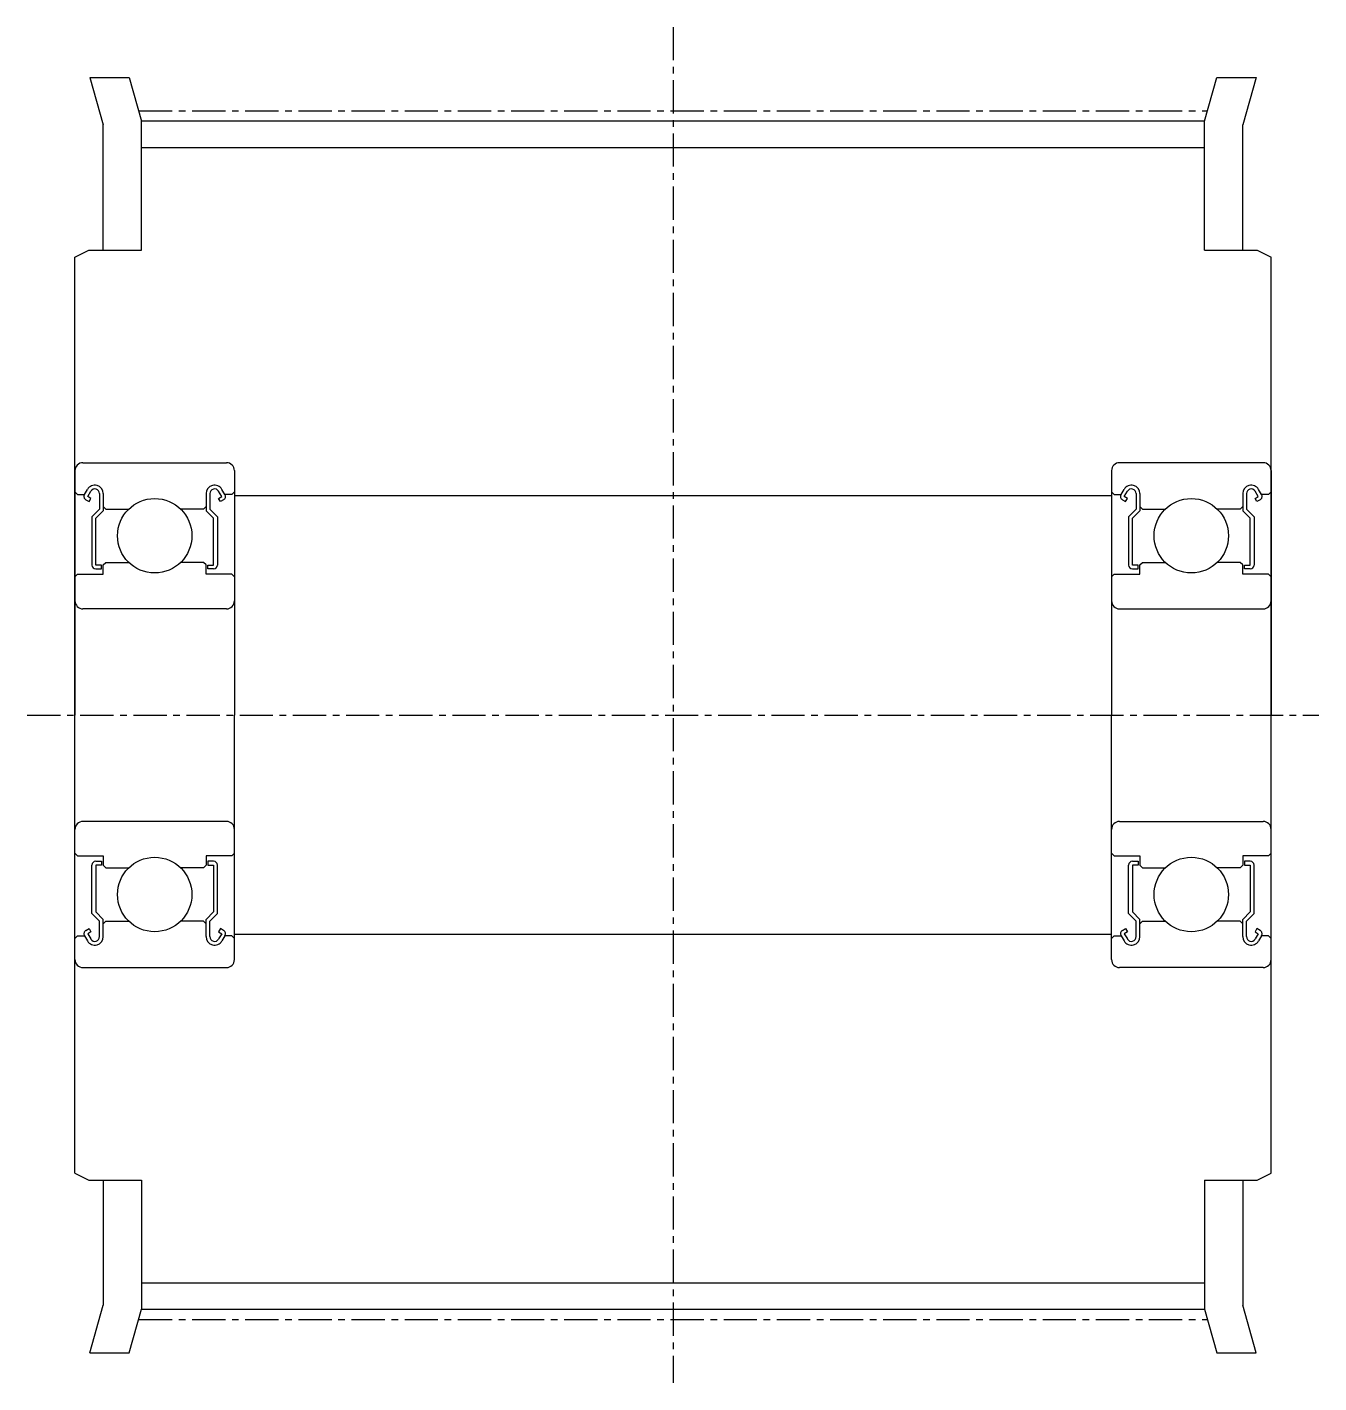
# Model space of a CAD drawing. Extents: x -286 to -92, y -61 to 118.
# Drawn here: x -140.6 to -92, y 67.3 to 118.3 of the extents above; entities outside this region: 2.
import ezdxf

# ---------------------------------------------------------------- set-up
doc = ezdxf.new("R2010")
doc.units = 0
doc.linetypes.add('CENTER', pattern=[2, 1.25, -0.25, 0.25, -0.25])
doc.layers.get('0').update_dxf_attribs({"linetype": 'CONTINUOUS'})
doc.layers.add('CENTER', color=1, linetype='CENTER')

msp = doc.modelspace()

# ---------------------------------------------------------------- linework, layer by layer
for p, q in [((-138.214, 116.413), (-136.723, 116.413)), ((-138.21, 116.413), (-137.708, 114.622)), ((-136.723, 116.413), (-136.268, 114.768)), ((-96.268, 114.768), (-95.813, 116.413)), ((-95.813, 116.413), (-94.323, 116.413)), ((-94.327, 116.413), (-94.828, 114.622)), ((-137.708, 109.913), (-137.708, 114.622)), ((-136.268, 114.773), (-96.268, 114.773)), ((-136.268, 109.913), (-136.268, 114.768)), ((-96.268, 109.913), (-96.268, 114.768)), ((-94.828, 109.913), (-94.828, 114.622)), ((-136.268, 113.773), (-96.268, 113.773)), ((-138.768, 109.643), (-138.248, 109.913)), ((-138.248, 109.913), (-136.268, 109.913)), ((-96.268, 109.913), (-94.288, 109.913)), ((-94.288, 109.913), (-93.768, 109.643)), ((-138.768, 75.183), (-138.768, 109.643)), ((-93.768, 75.183), (-93.768, 109.643)), ((-138.768, 101.613), (-138.768, 92.413)), ((-138.468, 101.913), (-133.068, 101.913)), ((-132.768, 101.613), (-132.768, 92.413)), ((-99.768, 101.613), (-99.768, 92.413)), ((-94.068, 101.913), (-99.468, 101.913)), ((-93.768, 101.613), (-93.768, 92.413)), ((-138.768, 100.813), (-138.668, 100.713)), ((-138.668, 100.713), (-138.413, 100.713)), ((-138.413, 100.713), (-138.297, 100.91)), ((-138.361, 100.519), (-138.238, 100.448)), ((-138.29, 100.642), (-138.174, 100.838)), ((-138.166, 100.571), (-138.29, 100.642)), ((-138.238, 100.448), (-138.166, 100.571)), ((-137.844, 100.75), (-137.844, 100.163)), ((-137.702, 100.75), (-137.702, 100.105)), ((-133.835, 100.75), (-133.835, 100.105)), ((-133.693, 100.75), (-133.693, 100.163)), ((-133.37, 100.571), (-133.247, 100.642)), ((-133.299, 100.448), (-133.37, 100.571)), ((-133.247, 100.642), (-133.363, 100.838)), ((-133.176, 100.519), (-133.299, 100.448)), ((-133.124, 100.713), (-133.24, 100.91)), ((-132.868, 100.713), (-133.124, 100.713)), ((-132.768, 100.813), (-132.868, 100.713)), ((-99.768, 100.663), (-132.768, 100.663)), ((-99.768, 100.813), (-99.668, 100.713)), ((-99.668, 100.713), (-99.413, 100.713)), ((-99.413, 100.713), (-99.297, 100.91)), ((-99.361, 100.519), (-99.238, 100.448)), ((-99.29, 100.642), (-99.174, 100.838)), ((-99.166, 100.571), (-99.29, 100.642)), ((-99.238, 100.448), (-99.166, 100.571)), ((-98.844, 100.75), (-98.844, 100.163)), ((-98.702, 100.75), (-98.702, 100.105)), ((-94.835, 100.75), (-94.835, 100.105)), ((-94.693, 100.75), (-94.693, 100.163)), ((-94.37, 100.571), (-94.247, 100.642)), ((-94.299, 100.448), (-94.37, 100.571)), ((-94.247, 100.642), (-94.363, 100.838)), ((-94.176, 100.519), (-94.299, 100.448)), ((-94.124, 100.713), (-94.24, 100.91)), ((-93.868, 100.713), (-94.124, 100.713)), ((-93.768, 100.813), (-93.868, 100.713)), ((-137.844, 100.163), (-138.128, 99.879)), ((-137.702, 100.105), (-137.986, 99.82)), ((-137.702, 100.263), (-137.602, 100.163)), ((-137.602, 100.163), (-136.748, 100.163)), ((-133.935, 100.163), (-134.789, 100.163)), ((-133.835, 100.263), (-133.935, 100.163)), ((-133.835, 100.105), (-133.551, 99.82)), ((-133.693, 100.163), (-133.408, 99.879)), ((-98.844, 100.163), (-99.128, 99.879)), ((-98.702, 100.105), (-98.986, 99.82)), ((-98.702, 100.263), (-98.602, 100.163)), ((-98.602, 100.163), (-97.748, 100.163)), ((-94.935, 100.163), (-95.789, 100.163)), ((-94.835, 100.263), (-94.935, 100.163)), ((-94.835, 100.105), (-94.551, 99.82)), ((-94.693, 100.163), (-94.408, 99.879)), ((-138.128, 99.879), (-138.128, 98.056)), ((-137.986, 98.056), (-137.986, 99.82)), ((-133.551, 98.056), (-133.551, 99.82)), ((-133.408, 99.879), (-133.408, 98.056)), ((-99.128, 99.879), (-99.128, 98.056)), ((-98.986, 98.056), (-98.986, 99.82)), ((-94.551, 98.056), (-94.551, 99.82)), ((-94.408, 99.879), (-94.408, 98.056)), ((-132.768, 99.313), (-132.768, 99.314)), ((-99.768, 99.313), (-99.768, 99.314)), ((-137.773, 98.056), (-137.986, 98.056)), ((-137.773, 97.913), (-137.773, 98.056)), ((-137.702, 98.063), (-137.602, 98.163)), ((-137.702, 97.713), (-137.702, 98.063)), ((-137.602, 98.163), (-136.748, 98.163)), ((-133.935, 98.163), (-134.789, 98.163)), ((-133.835, 98.063), (-133.935, 98.163)), ((-133.835, 97.713), (-133.835, 98.063)), ((-133.764, 98.056), (-133.551, 98.056)), ((-133.764, 97.913), (-133.764, 98.056)), ((-98.773, 98.056), (-98.986, 98.056)), ((-98.773, 97.913), (-98.773, 98.056)), ((-98.702, 98.063), (-98.602, 98.163)), ((-98.702, 97.713), (-98.702, 98.063)), ((-98.602, 98.163), (-97.748, 98.163)), ((-94.935, 98.163), (-95.789, 98.163)), ((-94.835, 98.063), (-94.935, 98.163)), ((-94.835, 97.713), (-94.835, 98.063)), ((-94.764, 98.056), (-94.551, 98.056)), ((-94.764, 97.913), (-94.764, 98.056)), ((-138.768, 97.613), (-138.668, 97.713)), ((-138.668, 97.713), (-137.702, 97.713)), ((-137.986, 97.913), (-137.773, 97.913)), ((-132.868, 97.713), (-133.835, 97.713)), ((-133.551, 97.913), (-133.764, 97.913)), ((-132.768, 97.613), (-132.868, 97.713)), ((-99.768, 97.613), (-99.668, 97.713)), ((-99.668, 97.713), (-98.702, 97.713)), ((-98.986, 97.913), (-98.773, 97.913)), ((-93.868, 97.713), (-94.835, 97.713)), ((-94.551, 97.913), (-94.764, 97.913)), ((-93.768, 97.613), (-93.868, 97.713)), ((-132.768, 97.013), (-132.768, 97.013)), ((-99.768, 97.013), (-99.768, 97.013)), ((-133.068, 96.413), (-138.468, 96.413)), ((-99.468, 96.413), (-94.068, 96.413)), ((-138.768, 83.213), (-138.768, 92.413)), ((-132.768, 83.213), (-132.768, 92.413)), ((-99.768, 83.213), (-99.768, 92.413)), ((-93.768, 83.213), (-93.768, 92.413)), ((-133.068, 88.413), (-138.468, 88.413)), ((-99.468, 88.413), (-94.068, 88.413)), ((-138.768, 87.213), (-138.668, 87.113)), ((-138.668, 87.113), (-137.702, 87.113)), ((-138.128, 84.948), (-138.128, 86.771)), ((-137.986, 86.913), (-137.773, 86.913)), ((-137.986, 86.771), (-137.986, 85.007)), ((-137.773, 86.771), (-137.986, 86.771)), ((-137.773, 86.913), (-137.773, 86.771)), ((-137.702, 87.113), (-137.702, 86.763)), ((-137.702, 86.763), (-137.602, 86.663)), ((-133.835, 86.763), (-133.935, 86.663)), ((-133.835, 87.113), (-133.835, 86.763)), ((-132.868, 87.113), (-133.835, 87.113)), ((-133.764, 86.913), (-133.764, 86.771)), ((-133.551, 86.913), (-133.764, 86.913)), ((-133.764, 86.771), (-133.551, 86.771)), ((-133.551, 86.771), (-133.551, 85.007)), ((-133.408, 84.948), (-133.408, 86.771)), ((-132.768, 87.213), (-132.868, 87.113)), ((-99.768, 87.213), (-99.668, 87.113)), ((-99.668, 87.113), (-98.702, 87.113)), ((-99.128, 84.948), (-99.128, 86.771)), ((-98.986, 86.913), (-98.773, 86.913)), ((-98.986, 86.771), (-98.986, 85.007)), ((-98.773, 86.771), (-98.986, 86.771)), ((-98.773, 86.913), (-98.773, 86.771)), ((-98.702, 87.113), (-98.702, 86.763)), ((-98.702, 86.763), (-98.602, 86.663)), ((-94.835, 86.763), (-94.935, 86.663)), ((-93.868, 87.113), (-94.835, 87.113)), ((-94.835, 87.113), (-94.835, 86.763)), ((-94.551, 86.913), (-94.764, 86.913)), ((-94.764, 86.913), (-94.764, 86.771)), ((-94.764, 86.771), (-94.551, 86.771)), ((-94.551, 86.771), (-94.551, 85.007)), ((-94.408, 84.948), (-94.408, 86.771)), ((-93.768, 87.213), (-93.868, 87.113)), ((-137.602, 86.663), (-136.748, 86.663)), ((-133.935, 86.663), (-134.789, 86.663)), ((-98.602, 86.663), (-97.748, 86.663)), ((-94.935, 86.663), (-95.789, 86.663)), ((-137.844, 84.663), (-138.128, 84.948)), ((-137.702, 84.722), (-137.986, 85.007)), ((-137.702, 84.077), (-137.702, 84.722)), ((-133.835, 84.722), (-133.551, 85.007)), ((-133.835, 84.077), (-133.835, 84.722)), ((-133.693, 84.663), (-133.408, 84.948)), ((-98.844, 84.663), (-99.128, 84.948)), ((-98.702, 84.722), (-98.986, 85.007)), ((-98.702, 84.077), (-98.702, 84.722)), ((-94.835, 84.722), (-94.551, 85.007)), ((-94.835, 84.077), (-94.835, 84.722)), ((-94.693, 84.663), (-94.408, 84.948)), ((-138.361, 84.308), (-138.238, 84.379)), ((-138.166, 84.256), (-138.29, 84.185)), ((-138.29, 84.185), (-138.174, 83.989)), ((-138.238, 84.379), (-138.166, 84.256)), ((-137.844, 84.077), (-137.844, 84.663)), ((-137.702, 84.563), (-137.602, 84.663)), ((-137.602, 84.663), (-136.748, 84.663)), ((-133.935, 84.663), (-134.789, 84.663)), ((-133.835, 84.563), (-133.935, 84.663)), ((-133.693, 84.077), (-133.693, 84.663)), ((-133.299, 84.379), (-133.37, 84.256)), ((-133.37, 84.256), (-133.247, 84.185)), ((-133.247, 84.185), (-133.363, 83.989)), ((-133.176, 84.308), (-133.299, 84.379)), ((-99.361, 84.308), (-99.238, 84.379)), ((-99.166, 84.256), (-99.29, 84.185)), ((-99.29, 84.185), (-99.174, 83.989)), ((-99.238, 84.379), (-99.166, 84.256)), ((-98.844, 84.077), (-98.844, 84.663)), ((-98.702, 84.563), (-98.602, 84.663)), ((-98.602, 84.663), (-97.748, 84.663)), ((-94.935, 84.663), (-95.789, 84.663)), ((-94.835, 84.563), (-94.935, 84.663)), ((-94.693, 84.077), (-94.693, 84.663)), ((-94.299, 84.379), (-94.37, 84.256)), ((-94.37, 84.256), (-94.247, 84.185)), ((-94.247, 84.185), (-94.363, 83.989)), ((-94.176, 84.308), (-94.299, 84.379)), ((-138.768, 84.013), (-138.668, 84.113)), ((-138.668, 84.113), (-138.413, 84.113)), ((-138.413, 84.113), (-138.297, 83.917)), ((-133.124, 84.113), (-133.24, 83.917)), ((-132.868, 84.113), (-133.124, 84.113)), ((-132.768, 84.013), (-132.868, 84.113)), ((-99.768, 84.163), (-132.768, 84.163)), ((-99.768, 84.013), (-99.668, 84.113)), ((-99.668, 84.113), (-99.413, 84.113)), ((-99.413, 84.113), (-99.297, 83.917)), ((-94.124, 84.113), (-94.24, 83.917)), ((-93.868, 84.113), (-94.124, 84.113)), ((-93.768, 84.013), (-93.868, 84.113)), ((-138.468, 82.913), (-133.068, 82.913)), ((-94.068, 82.913), (-99.468, 82.913)), ((-138.768, 75.183), (-138.248, 74.913)), ((-94.288, 74.913), (-93.768, 75.183)), ((-138.248, 74.913), (-136.268, 74.913)), ((-137.708, 74.913), (-137.708, 70.205)), ((-136.268, 74.913), (-136.268, 70.058)), ((-96.268, 74.913), (-96.268, 70.058)), ((-96.268, 74.913), (-94.288, 74.913)), ((-94.828, 74.913), (-94.828, 70.205)), ((-136.268, 71.053), (-96.268, 71.053)), ((-138.21, 68.413), (-137.708, 70.205)), ((-136.723, 68.413), (-136.268, 70.058)), ((-136.268, 70.053), (-96.268, 70.053)), ((-96.268, 70.058), (-95.813, 68.413)), ((-94.327, 68.413), (-94.828, 70.205)), ((-138.214, 68.413), (-136.723, 68.413)), ((-95.813, 68.413), (-94.323, 68.413))]:
    msp.add_line(p, q)
for centre in [(-135.768, 99.163), (-96.768, 99.163), (-135.768, 85.663), (-96.768, 85.663)]:
    msp.add_circle(centre, 1.4)
for centre, radius, start, end in [((-138.468, 101.613), 0.3, 90, 180), ((-133.068, 101.613), 0.3, 0, 90), ((-99.468, 101.613), 0.3, 90, 180), ((-94.068, 101.613), 0.3, 0, 90), ((-138.021, 100.75), 0.319, 0, 150.0003), ((-133.516, 100.75), 0.319, 29.9997, 180), ((-99.021, 100.75), 0.319, 0, 150.0003), ((-94.516, 100.75), 0.319, 29.9997, 180), ((-138.29, 100.642), 0.142, 149.9903, 240.0019), ((-138.021, 100.75), 0.177, 0, 150.0032), ((-133.516, 100.75), 0.177, 29.9968, 180), ((-133.247, 100.642), 0.142, 299.9981, 30.0097), ((-99.29, 100.642), 0.142, 149.9903, 240.0019), ((-99.021, 100.75), 0.177, 0, 150.0032), ((-94.516, 100.75), 0.177, 29.9968, 180), ((-94.247, 100.642), 0.142, 299.9981, 30.0097), ((-137.986, 98.056), 0.142, 180.0001, 270), ((-133.551, 98.056), 0.142, 270, 359.9999), ((-98.986, 98.056), 0.142, 180.0001, 270), ((-94.551, 98.056), 0.142, 270, 359.9999), ((-138.468, 96.713), 0.3, 180, 270), ((-133.068, 96.713), 0.3, 270, 0), ((-99.468, 96.713), 0.3, 180, 270), ((-94.068, 96.713), 0.3, 270, 0), ((-138.468, 88.113), 0.3, 90, 180), ((-133.068, 88.113), 0.3, 0, 90), ((-99.468, 88.113), 0.3, 90, 180), ((-94.068, 88.113), 0.3, 0, 90), ((-137.986, 86.771), 0.142, 90, 179.9999), ((-133.551, 86.771), 0.142, 0.0001, 90), ((-98.986, 86.771), 0.142, 90, 179.9999), ((-94.551, 86.771), 0.142, 0.0001, 90), ((-138.29, 84.185), 0.142, 119.9981, 210.0097), ((-133.247, 84.185), 0.142, 329.9903, 60.0019), ((-99.29, 84.185), 0.142, 119.9981, 210.0097), ((-94.247, 84.185), 0.142, 329.9903, 60.0019), ((-138.021, 84.077), 0.319, 209.9997, 0), ((-138.021, 84.077), 0.177, 209.9968, 0), ((-133.516, 84.077), 0.319, 180, 330.0003), ((-133.516, 84.077), 0.177, 180, 330.0032), ((-99.021, 84.077), 0.319, 209.9997, 0), ((-99.021, 84.077), 0.177, 209.9968, 0), ((-94.516, 84.077), 0.319, 180, 330.0003), ((-94.516, 84.077), 0.177, 180, 330.0032), ((-138.468, 83.213), 0.3, 180, 270), ((-133.068, 83.213), 0.3, 270, 0), ((-99.468, 83.213), 0.3, 180, 270), ((-94.068, 83.213), 0.3, 270, 0)]:
    msp.add_arc(centre, radius, start, end)
at = {"layer": 'CENTER', "color": 1, "linetype": 'CENTER'}
for p, q in [((-116.268, 118.304), (-116.268, 67.285)), ((-136.36, 115.153), (-96.177, 115.153)), ((-140.568, 92.413), (-91.968, 92.413)), ((-136.36, 69.673), (-96.177, 69.673))]:
    msp.add_line(p, q, dxfattribs=at)

# ---------------------------------------------------------------- texts
at = {"color": 7, "linetype": 'CONTINUOUS'}
for s, p in [('BATFW15-L150-8', (-285.987, -49.998)), ('AATFW15-L150', (-285.987, -60.81))]:
    msp.add_text(s, height=6, dxfattribs=at).set_placement(p)

doc.saveas('drawing.dxf')
